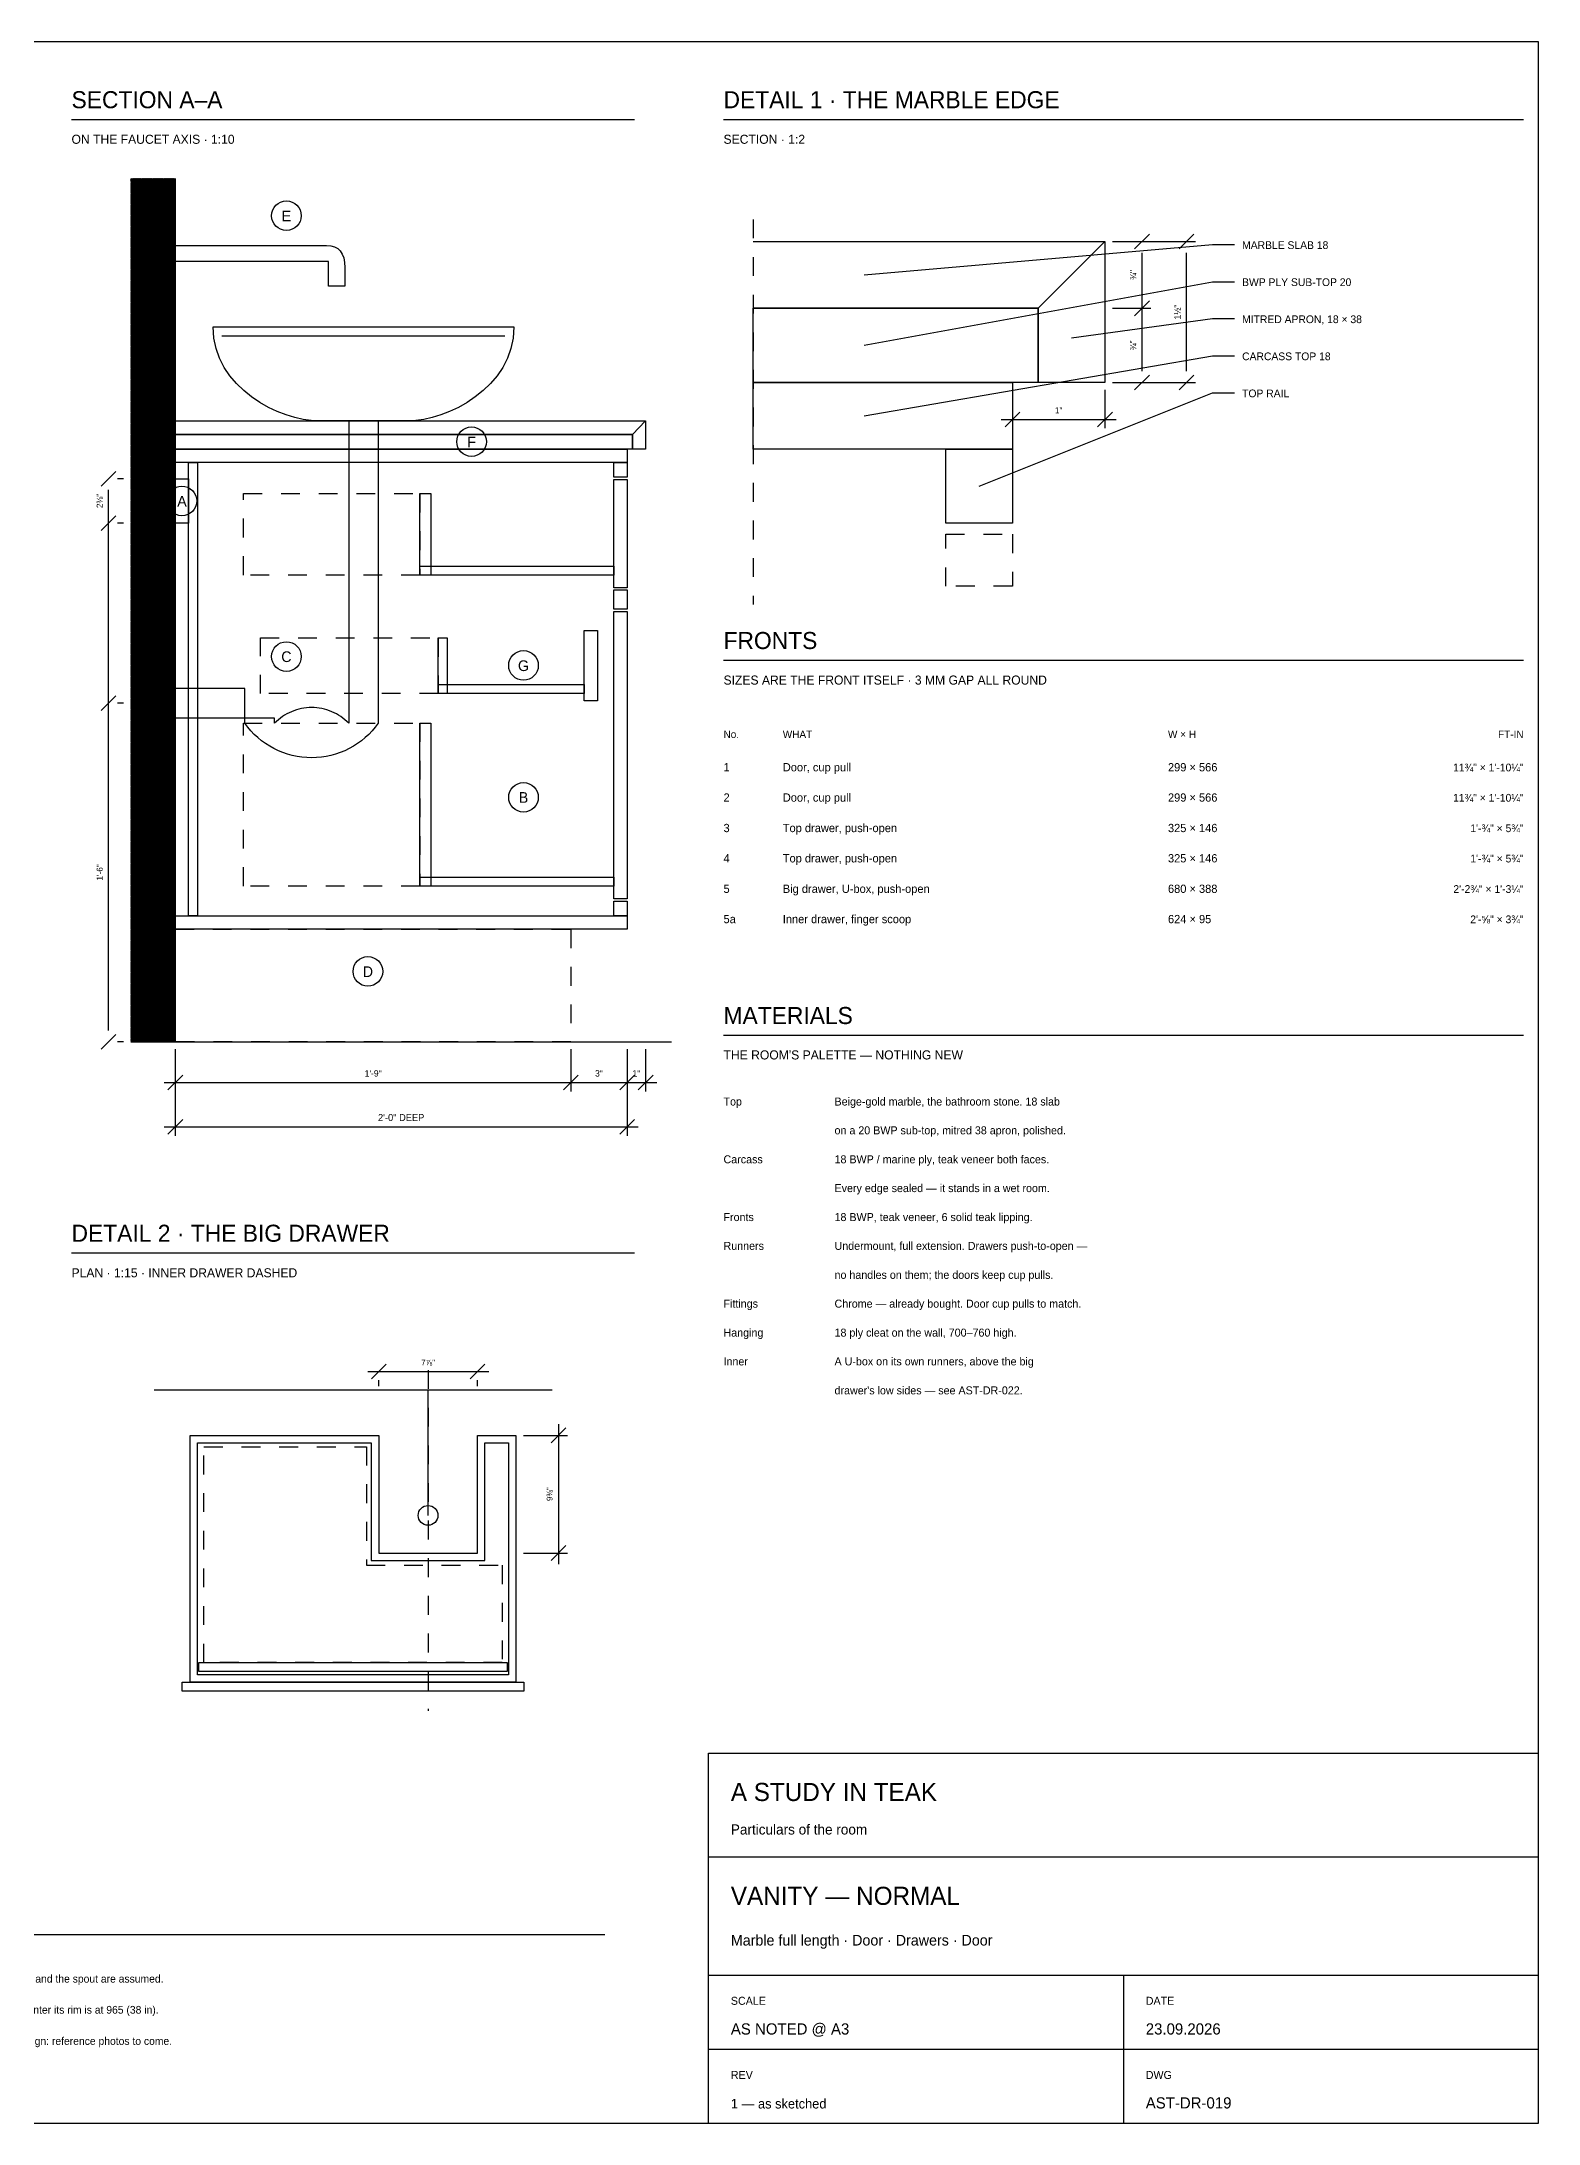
# Model space of a CAD drawing. Header units: inches. Extents: x 0.3 to 16.2, y 0.3 to 11.4.
# Drawn here: x 8.27 to 16.22, y 0.31 to 11.38 of the extents above; entities that cross this region are included whole.
import ezdxf
from ezdxf.enums import TextEntityAlignment as Align

# ---------------------------------------------------------------- set-up
doc = ezdxf.new("R2010")
doc.units = ezdxf.units.IN
doc.header["$LTSCALE"] = 0.009843
doc.header["$MEASUREMENT"] = 0
doc.linetypes.add('DASHED', pattern=[0.6, 0.5, -0.1])
for name, color, linetype in [('DIMENSIONS', 1, 'Continuous'), ('GEOMETRY', 7, 'Continuous'), ('HATCH', 8, 'Continuous'), ('TEXT', 7, 'Continuous')]:
    doc.layers.add(name, color=color, linetype=linetype)

msp = doc.modelspace()

# ---------------------------------------------------------------- hatches: boundary and pattern name
at = {"layer": 'HATCH'}
h = msp.add_hatch(dxfattribs=at)
h.set_pattern_fill('ANSI31', scale=0.015748031)
h.paths.add_polyline_path([(8.74, 10.65), (8.976, 10.65), (8.976, 6.063), (8.74, 6.063), (8.74, 10.65)])

# ---------------------------------------------------------------- linework, layer by layer
at = {"layer": 'DIMENSIONS'}
for p, q in [((13.957, 10.315), (14.161, 10.315)), ((13.957, 10.315), (14.398, 10.315)), ((14.075, 10.276), (14.154, 10.354)), ((14.311, 10.276), (14.39, 10.354)), ((14.114, 9.626), (14.114, 10.256)), ((14.35, 9.626), (14.35, 10.256)), ((13.957, 9.961), (14.161, 9.961)), ((14.075, 9.921), (14.154, 10)), ((13.425, 9.528), (13.425, 9.323)), ((13.917, 9.528), (13.917, 9.323)), ((13.957, 9.567), (14.161, 9.567)), ((13.957, 9.567), (14.398, 9.567)), ((14.075, 9.528), (14.154, 9.606)), ((14.311, 9.528), (14.39, 9.606)), ((13.386, 9.331), (13.465, 9.409)), ((13.878, 9.331), (13.957, 9.409)), ((13.366, 9.37), (13.976, 9.37)), ((8.583, 9.016), (8.661, 9.094)), ((8.622, 6.122), (8.622, 8.996)), ((8.701, 9.055), (8.669, 9.055)), ((8.583, 8.78), (8.661, 8.858)), ((8.701, 8.819), (8.669, 8.819)), ((8.583, 7.823), (8.661, 7.902)), ((8.701, 7.862), (8.669, 7.862)), ((8.583, 6.024), (8.661, 6.102)), ((8.701, 6.063), (8.669, 6.063)), ((8.976, 6.024), (8.976, 5.799)), ((8.976, 6.024), (8.976, 5.563)), ((11.079, 6.024), (11.079, 5.799)), ((11.378, 6.024), (11.378, 5.799)), ((11.378, 6.024), (11.378, 5.563)), ((11.476, 6.024), (11.476, 5.799)), ((8.937, 5.807), (9.016, 5.886)), ((11.039, 5.807), (11.118, 5.886)), ((11.339, 5.807), (11.417, 5.886)), ((11.437, 5.807), (11.516, 5.886)), ((8.917, 5.846), (11.535, 5.846)), ((8.937, 5.571), (9.016, 5.65)), ((11.339, 5.571), (11.417, 5.65)), ((8.917, 5.61), (11.437, 5.61)), ((10.019, 4.272), (10.097, 4.35)), ((10.543, 4.272), (10.622, 4.35)), ((9.999, 4.311), (10.642, 4.311)), ((10.058, 4.232), (10.058, 4.264)), ((10.583, 4.232), (10.583, 4.264)), ((10.974, 3.932), (11.052, 4.011)), ((11.013, 4.03), (11.013, 3.287)), ((10.827, 3.971), (11.06, 3.971)), ((10.827, 3.346), (11.06, 3.346)), ((10.974, 3.307), (11.052, 3.386))]:
    msp.add_line(p, q, dxfattribs=at)
at = {"layer": 'DIMENSIONS', "linetype": 'DASHED'}
msp.add_line((10.32, 4.318), (10.32, 2.507), dxfattribs=at)
msp.add_lwpolyline([(9.129, 3.911), (9.992, 3.911), (9.992, 3.281), (10.714, 3.281), (10.714, 2.764), (9.129, 2.764), (9.129, 3.911)], dxfattribs=at)
at = {"layer": 'DIMENSIONS'}
msp.add_lwpolyline([(9.102, 2.764), (10.74, 2.764), (10.74, 2.717), (9.102, 2.717), (9.102, 2.764)], dxfattribs=at)
at = {"layer": 'GEOMETRY'}
for p, q in [((8.425, 10.965), (11.417, 10.965)), ((11.89, 10.965), (16.142, 10.965)), ((8.976, 10.65), (8.976, 6.063)), ((13.563, 9.961), (13.917, 10.315)), ((9.224, 9.815), (10.728, 9.815)), ((11.406, 9.291), (11.476, 9.362)), ((11.89, 8.091), (16.142, 8.091)), ((11.89, 6.098), (16.142, 6.098)), ((8.74, 6.063), (11.614, 6.063)), ((8.425, 4.941), (11.417, 4.941)), ((8.864, 4.213), (10.979, 4.213)), ((11.811, 1.732), (16.22, 1.732)), ((3.78, 1.319), (11.26, 1.319)), ((11.811, 1.102), (16.22, 1.102)), ((14.016, 1.102), (14.016, 0.315)), ((11.811, 0.709), (16.22, 0.709))]:
    msp.add_line(p, q, dxfattribs=at)
at = {"layer": 'GEOMETRY', "linetype": 'DASHED'}
msp.add_line((12.047, 10.433), (12.047, 8.386), dxfattribs=at)
at = {"layer": 'GEOMETRY'}
for points in [[(0.315, 11.378), (16.22, 11.378), (16.22, 0.315), (0.315, 0.315), (0.315, 11.378)], [(8.976, 10.295), (9.78, 10.295)], [(9.878, 10.177), (9.878, 10.079), (9.791, 10.079), (9.791, 10.209), (8.976, 10.209), (8.976, 10.295)], [(12.047, 10.315), (13.917, 10.315), (13.917, 9.567), (13.563, 9.567), (13.563, 9.961), (12.047, 9.961)], [(12.638, 10.138), (14.488, 10.299), (14.606, 10.299)], [(12.638, 9.764), (14.488, 10.102), (14.606, 10.102)], [(12.047, 9.961), (13.563, 9.961), (13.563, 9.567), (12.047, 9.567), (12.047, 9.961)], [(9.177, 9.862), (10.776, 9.862)], [(13.74, 9.803), (14.488, 9.906), (14.606, 9.906)], [(12.638, 9.39), (14.488, 9.709), (14.606, 9.709)], [(12.047, 9.567), (13.425, 9.567), (13.425, 9.213), (12.047, 9.213), (12.047, 9.567)], [(13.248, 9.016), (14.488, 9.512), (14.606, 9.512)], [(8.976, 9.362), (11.476, 9.362), (11.476, 9.213), (11.406, 9.213), (11.406, 9.291), (8.976, 9.291), (8.976, 9.362)], [(10.216, 9.362), (9.737, 9.362)], [(9.898, 9.362), (9.898, 7.756)], [(10.055, 9.362), (10.055, 7.756)], [(8.976, 9.291), (11.406, 9.291), (11.406, 9.213), (8.976, 9.213), (8.976, 9.291)], [(8.976, 9.213), (11.378, 9.213), (11.378, 9.142), (8.976, 9.142), (8.976, 9.213)], [(13.071, 9.213), (13.425, 9.213), (13.425, 8.819), (13.071, 8.819), (13.071, 9.213)], [(9.047, 9.142), (9.094, 9.142), (9.094, 6.732), (9.047, 6.732), (9.047, 9.142)], [(11.307, 9.142), (11.378, 9.142), (11.378, 9.063), (11.307, 9.063), (11.307, 9.142)], [(8.976, 9.055), (9.047, 9.055), (9.047, 8.819), (8.976, 8.819), (8.976, 9.055)], [(10.276, 8.976), (10.335, 8.976), (10.335, 8.543), (10.276, 8.543), (10.276, 8.976)], [(11.307, 9.051), (11.378, 9.051), (11.378, 8.476), (11.307, 8.476), (11.307, 9.051)], [(10.276, 8.591), (11.307, 8.591), (11.307, 8.543), (10.276, 8.543), (10.276, 8.591)], [(11.307, 8.465), (11.378, 8.465), (11.378, 8.362), (11.307, 8.362), (11.307, 8.465)], [(11.307, 8.35), (11.378, 8.35), (11.378, 6.823), (11.307, 6.823), (11.307, 8.35)], [(10.374, 8.209), (10.421, 8.209), (10.421, 7.913), (10.374, 7.913), (10.374, 8.209)], [(11.15, 8.248), (11.22, 8.248), (11.22, 7.874), (11.15, 7.874), (11.15, 8.248)], [(9.346, 7.756), (9.346, 7.941), (8.976, 7.941)], [(10.374, 7.961), (11.15, 7.961), (11.15, 7.913), (10.374, 7.913), (10.374, 7.961)], [(9.504, 7.756), (9.504, 7.783), (8.976, 7.783)], [(10.276, 7.756), (10.335, 7.756), (10.335, 6.89), (10.276, 6.89), (10.276, 7.756)], [(10.276, 6.937), (11.307, 6.937), (11.307, 6.89), (10.276, 6.89), (10.276, 6.937)], [(11.307, 6.811), (11.378, 6.811), (11.378, 6.732), (11.307, 6.732), (11.307, 6.811)], [(8.976, 6.732), (11.378, 6.732), (11.378, 6.661), (8.976, 6.661), (8.976, 6.732)], [(10.32, 3.546), (10.32, 3.913), (10.32, 4.213)], [(9.055, 3.971), (10.058, 3.971), (10.058, 3.346), (10.583, 3.346), (10.583, 3.971), (10.787, 3.971), (10.787, 2.659), (9.055, 2.659), (9.055, 3.971)], [(9.094, 3.932), (10.018, 3.932), (10.018, 3.307), (10.622, 3.307), (10.622, 3.932), (10.748, 3.932), (10.748, 2.698), (9.094, 2.698), (9.094, 3.932)], [(9.013, 2.659), (10.829, 2.659), (10.829, 2.612), (9.013, 2.612), (9.013, 2.659)], [(11.811, 2.283), (16.22, 2.283), (16.22, 0.315), (11.811, 0.315), (11.811, 2.283)]]:
    msp.add_lwpolyline(points, dxfattribs=at)
at = {"layer": 'GEOMETRY', "linetype": 'DASHED'}
for points in [[(9.339, 8.976), (10.276, 8.976), (10.276, 8.543), (9.339, 8.543), (9.339, 8.976)], [(13.071, 8.76), (13.425, 8.76), (13.425, 8.484), (13.071, 8.484), (13.071, 8.76)], [(9.429, 8.209), (10.374, 8.209), (10.374, 7.913), (9.429, 7.913), (9.429, 8.209)], [(9.339, 7.756), (10.276, 7.756), (10.276, 6.89), (9.339, 6.89), (9.339, 7.756)], [(8.976, 6.661), (11.079, 6.661), (11.079, 6.063), (8.976, 6.063), (8.976, 6.661)]]:
    msp.add_lwpolyline(points, dxfattribs=at)
at = {"layer": 'GEOMETRY'}
for centre, radius in [((9.567, 10.453), 0.0787), ((10.551, 9.252), 0.0787), ((9.012, 8.937), 0.0787), ((9.567, 8.11), 0.0787), ((10.827, 8.063), 0.0787), ((10.827, 7.362), 0.0787), ((10, 6.437), 0.0787), ((10.32, 3.546), 0.0525)]:
    msp.add_circle(centre, radius, dxfattribs=at)
for points in [[(9.78, 10.295), (9.845, 10.295), (9.878, 10.256), (9.878, 10.177)], [(9.737, 9.362), (9.537, 9.362), (9.177, 9.537), (9.177, 9.862)], [(10.776, 9.862), (10.776, 9.537), (10.416, 9.362), (10.216, 9.362)]]:
    msp.add_open_spline(points, degree=3, dxfattribs=at)
for points in [[(10.055, 7.756), (10.015, 7.699), (9.962, 7.653), (9.9, 7.621), (9.839, 7.589), (9.77, 7.572), (9.701, 7.572), (9.631, 7.572), (9.563, 7.589), (9.501, 7.621), (9.439, 7.653), (9.386, 7.699), (9.346, 7.756)], [(9.898, 7.756), (9.872, 7.782), (9.841, 7.803), (9.808, 7.817), (9.774, 7.831), (9.737, 7.839), (9.701, 7.839), (9.664, 7.839), (9.628, 7.831), (9.594, 7.817), (9.56, 7.803), (9.53, 7.782), (9.504, 7.756)]]:
    msp.add_open_spline(points, degree=3, knots=[0, 0, 0, 0, 1, 1, 1, 2, 2, 2, 3, 3, 3, 4, 4, 4, 4], dxfattribs=at)

# ---------------------------------------------------------------- texts
at = {"layer": 'TEXT'}
for s, height, p in [('SECTION A–A', 0.09071, (8.425, 11.024)), ('DETAIL 1 · THE MARBLE EDGE', 0.09071, (11.89, 11.024)), ('ON THE FAUCET AXIS · 1:10', 0.04819, (8.425, 10.835)), ('SECTION · 1:2', 0.04819, (11.89, 10.835)), ('MARBLE SLAB 18', 0.0411, (14.646, 10.276)), ('BWP PLY SUB-TOP 20', 0.0411, (14.646, 10.079)), ('MITRED APRON, 18 × 38', 0.0411, (14.646, 9.882)), ('CARCASS TOP 18', 0.0411, (14.646, 9.685)), ('TOP RAIL', 0.0411, (14.646, 9.488)), ('FRONTS', 0.0907, (11.89, 8.15)), ('SIZES ARE THE FRONT ITSELF · 3 MM GAP ALL ROUND', 0.04819, (11.89, 7.961)), ('No.', 0.0397, (11.89, 7.677)), ('WHAT', 0.0397, (12.205, 7.677)), ('W × H', 0.0397, (14.252, 7.677)), ('1', 0.0439, (11.89, 7.5)), ('Door, cup pull', 0.04394, (12.205, 7.5)), ('299 × 566', 0.0439, (14.252, 7.5)), ('2', 0.0439, (11.89, 7.339)), ('Door, cup pull', 0.04394, (12.205, 7.339)), ('299 × 566', 0.0439, (14.252, 7.339)), ('3', 0.0439, (11.89, 7.177)), ('Top drawer, push-open', 0.04394, (12.205, 7.177)), ('325 × 146', 0.0439, (14.252, 7.177)), ('4', 0.0439, (11.89, 7.016)), ('Top drawer, push-open', 0.04394, (12.205, 7.016)), ('325 × 146', 0.0439, (14.252, 7.016)), ('5', 0.0439, (11.89, 6.854)), ('Big drawer, U-box, push-open', 0.04394, (12.205, 6.854)), ('680 × 388', 0.0439, (14.252, 6.854)), ('5a', 0.0439, (11.89, 6.693)), ('Inner drawer, finger scoop', 0.04394, (12.205, 6.693)), ('624 × 95', 0.0439, (14.252, 6.693)), ('MATERIALS', 0.0907, (11.89, 6.157)), ("THE ROOM'S PALETTE — NOTHING NEW", 0.04819, (11.89, 5.969)), ('Top', 0.0425, (11.89, 5.724)), ('Beige-gold marble, the bathroom stone. 18 slab', 0.04252, (12.48, 5.724)), ('on a 20 BWP sub-top, mitred 38 apron, polished.', 0.04252, (12.48, 5.571)), ('Carcass', 0.0425, (11.89, 5.417)), ('18 BWP / marine ply, teak veneer both faces.', 0.04252, (12.48, 5.417)), ('Every edge sealed — it stands in a wet room.', 0.04252, (12.48, 5.264)), ('DETAIL 2 · THE BIG DRAWER', 0.09071, (8.425, 5)), ('Fronts', 0.0425, (11.89, 5.11)), ('18 BWP, teak veneer, 6 solid teak lipping.', 0.04252, (12.48, 5.11)), ('Runners', 0.0425, (11.89, 4.957)), ('Undermount, full extension. Drawers push-to-open —', 0.04252, (12.48, 4.957)), ('PLAN · 1:15 · INNER DRAWER DASHED', 0.04819, (8.425, 4.811)), ('no handles on them; the doors keep cup pulls.', 0.04252, (12.48, 4.803)), ('Fittings', 0.0425, (11.89, 4.65)), ('Chrome — already bought. Door cup pulls to match.', 0.04252, (12.48, 4.65)), ('Hanging', 0.0425, (11.89, 4.496)), ('18 ply cleat on the wall, 700–760 high.', 0.04252, (12.48, 4.496)), ('Inner', 0.0425, (11.89, 4.343)), ('A U-box on its own runners, above the big', 0.04252, (12.48, 4.343)), ("drawer's low sides — see AST-DR-022.", 0.04252, (12.48, 4.189)), ('A STUDY IN TEAK', 0.09638, (11.929, 2.028)), ('Particulars of the room', 0.05386, (11.929, 1.85)), ('VANITY — NORMAL', 0.09638, (11.929, 1.476)), ('Marble full length · Door · Drawers · Door', 0.05669, (11.929, 1.26)), ('OPEN — bowl Ø406 × 127 and the spout are assumed.', 0.0411, (7.559, 1.063)), ('With the bowl on a 838 counter its rim is at 965 (38 in).', 0.0411, (7.559, 0.898)), ('SCALE', 0.0425, (11.929, 0.945)), ('DATE', 0.0425, (14.134, 0.945)), ("OPEN — the support's design: reference photos to come.", 0.0411, (7.559, 0.732)), ('AS NOTED @ A3', 0.05953, (11.929, 0.787)), ('23.09.2026', 0.0595, (14.134, 0.787)), ('REV', 0.0425, (11.929, 0.551)), ('DWG', 0.0425, (14.134, 0.551)), ('1 — as sketched', 0.05102, (11.929, 0.394)), ('AST-DR-019', 0.0595, (14.134, 0.394))]:
    msp.add_text(s, height=height, dxfattribs=at).set_placement(p)
for s, height, p in [('E', 0.0567, (9.567, 10.423)), ('1"', 0.0326, (13.671, 9.402)), ('F', 0.0567, (10.551, 9.222)), ('A', 0.0567, (9.012, 8.907)), ('C', 0.0567, (9.567, 8.081)), ('G', 0.0567, (10.827, 8.033)), ('B', 0.0567, (10.827, 7.333)), ('D', 0.0567, (10, 6.407)), ('1\'-9"', 0.034, (10.028, 5.878)), ('3"', 0.034, (11.228, 5.878)), ('1"', 0.034, (11.427, 5.878)), ('2\'-0" DEEP', 0.0369, (10.177, 5.642)), ('7⅞"', 0.0312, (10.32, 4.343))]:
    msp.add_text(s, height=height, dxfattribs=at).set_placement(p, align=Align.CENTER)
for s, height, p in [('¾"', 0.0326, (14.083, 10.138)), ('1½"', 0.034, (14.319, 9.941)), ('¾"', 0.0326, (14.083, 9.764)), ('2⅜"', 0.0326, (8.591, 8.937)), ('1\'-6"', 0.0326, (8.591, 6.963)), ('9⅜"', 0.0312, (10.981, 3.659))]:
    msp.add_text(s, height=height, rotation=90, dxfattribs=at).set_placement(p, align=Align.CENTER)
for s, height, p in [('FT-IN', 0.0397, (16.142, 7.677)), ('11¾" × 1\'-10¼"', 0.0411, (16.142, 7.5)), ('11¾" × 1\'-10¼"', 0.0411, (16.142, 7.339)), ('1\'-¾" × 5¾"', 0.0411, (16.142, 7.177)), ('1\'-¾" × 5¾"', 0.0411, (16.142, 7.016)), ('2\'-2¾" × 1\'-3¼"', 0.0411, (16.142, 6.854)), ('2\'-⅝" × 3¾"', 0.0411, (16.142, 6.693))]:
    msp.add_text(s, height=height, dxfattribs=at).set_placement(p, align=Align.RIGHT)

doc.saveas('drawing.dxf')
